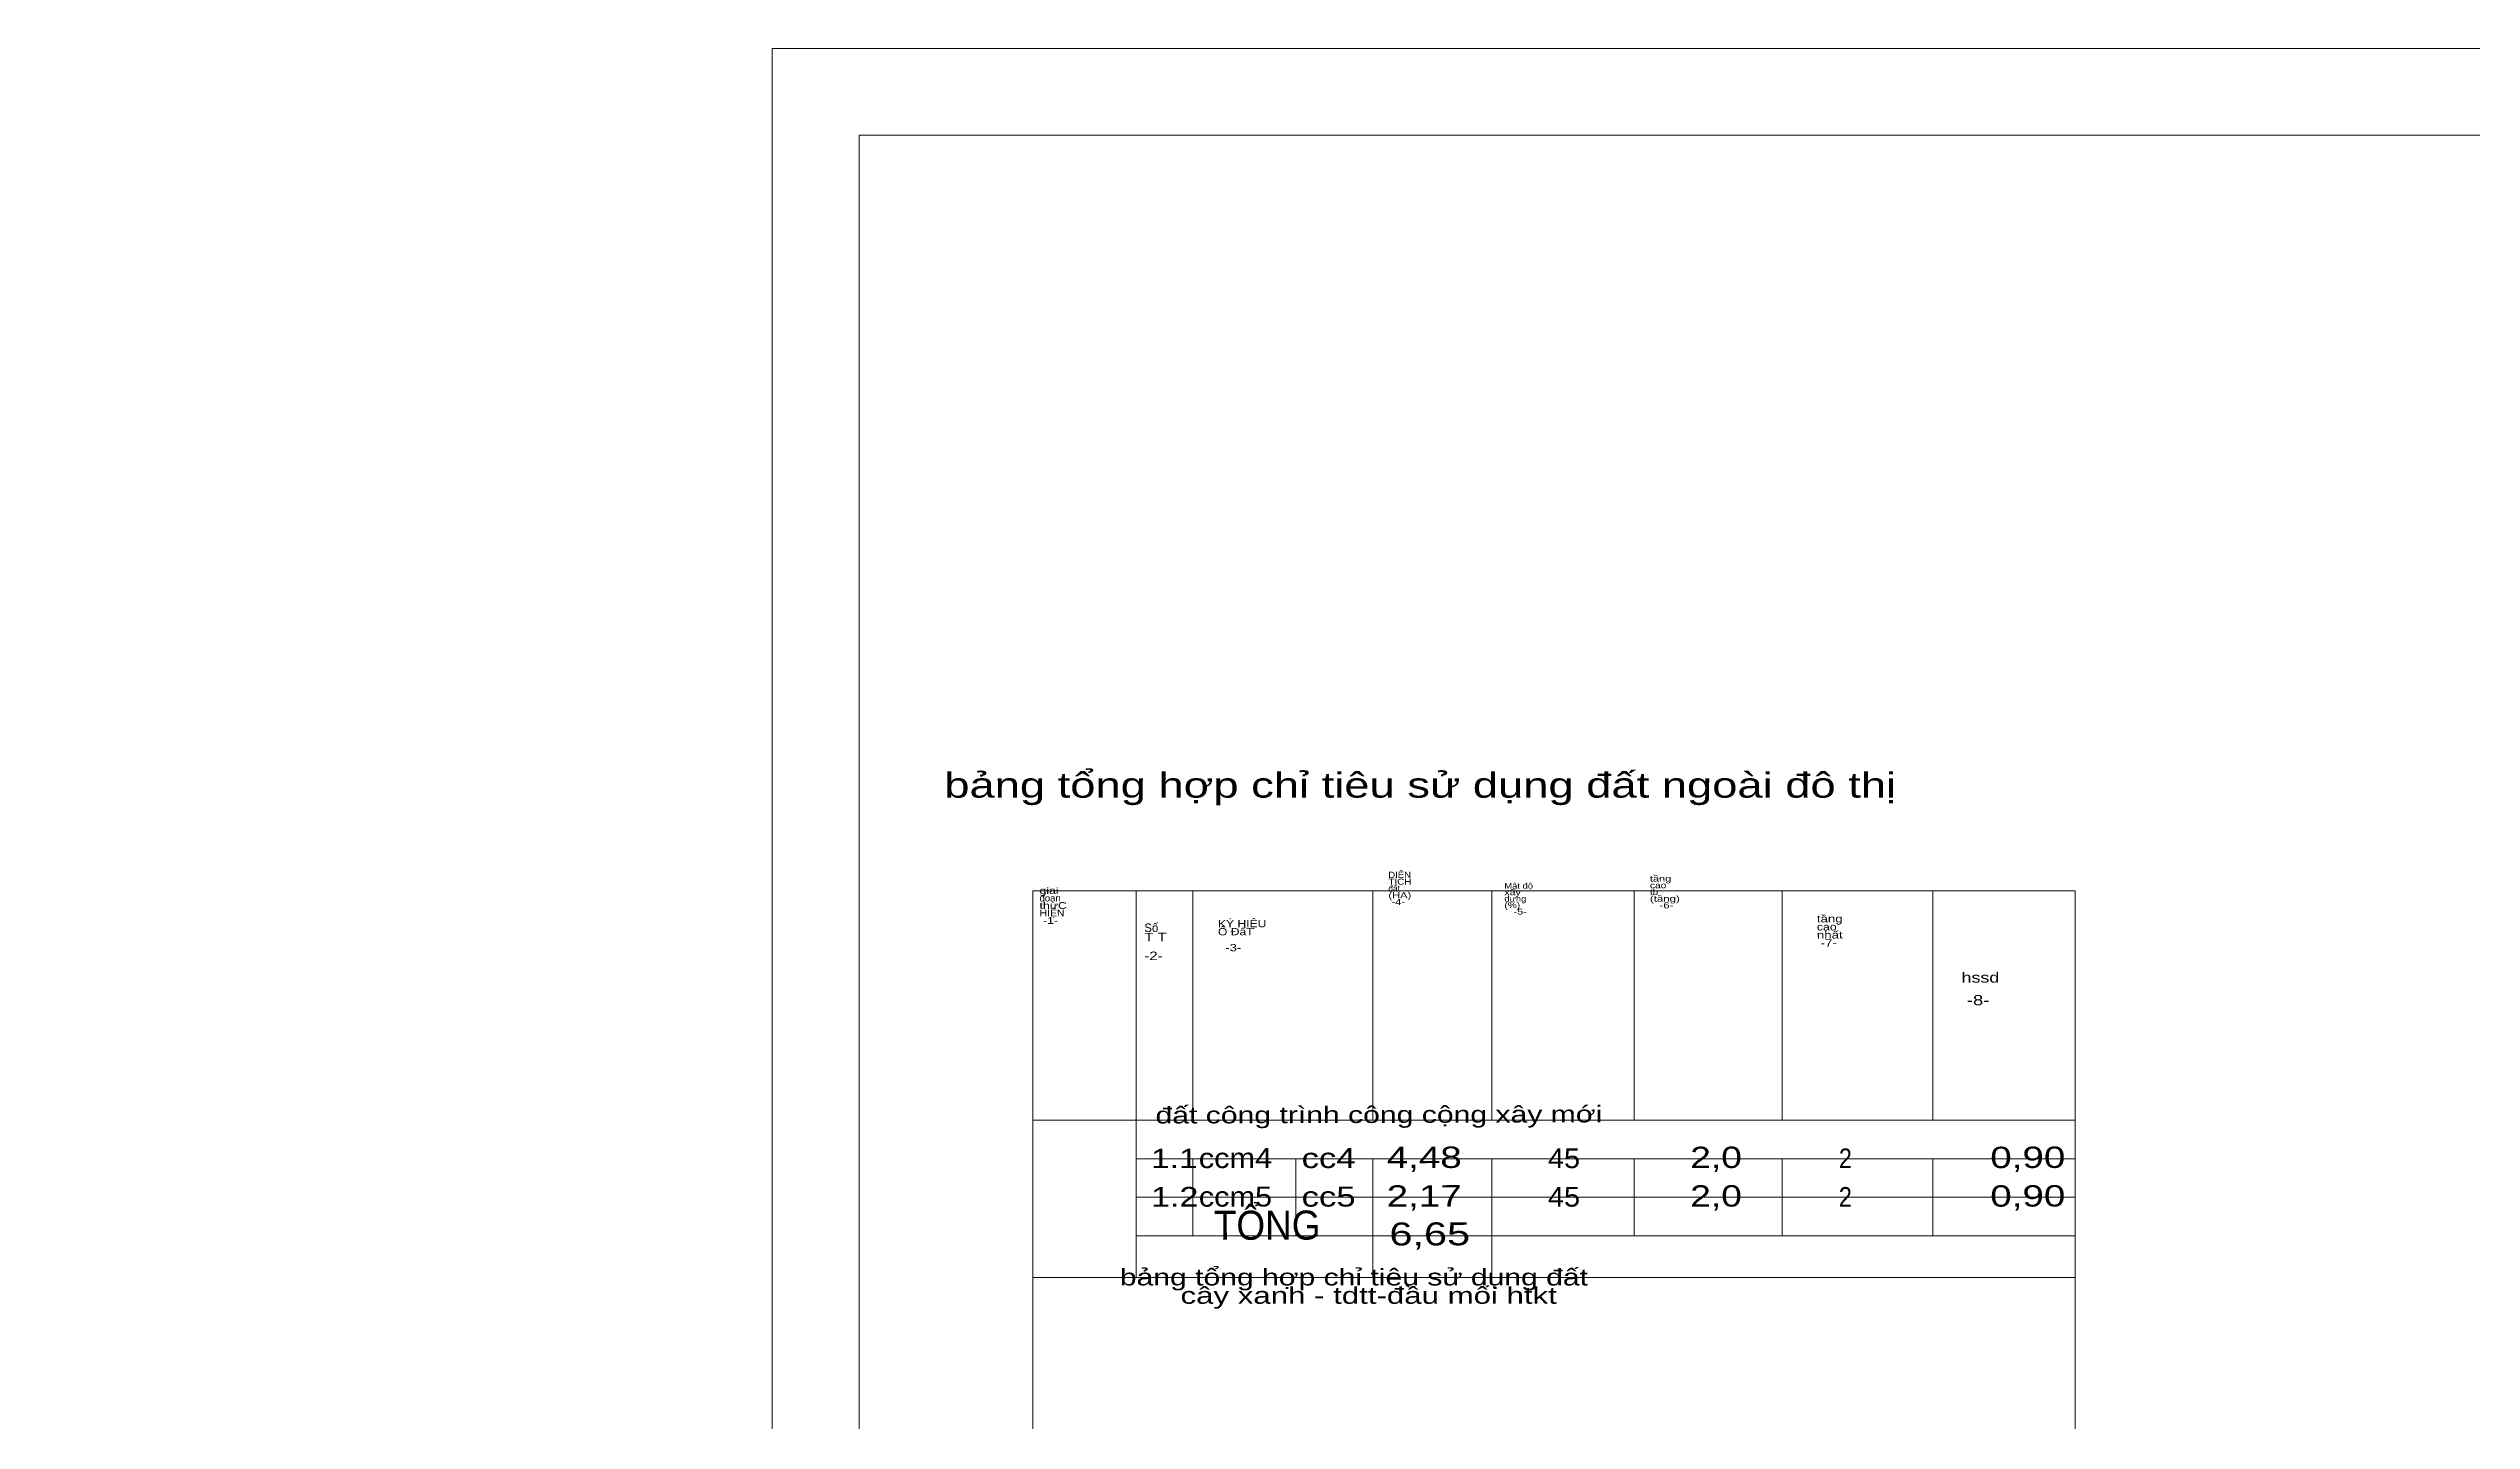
# Model space of a CAD drawing. Header units: metres. Extents: x 533049 to 537618, y 1849954 to 1852676.
# Drawn here: x 533049 to 534052, y 1852108 to 1852676 of the extents above; entities that cross this region are included whole.
import ezdxf

# ---------------------------------------------------------------- set-up
doc = ezdxf.new("R2010")
doc.units = ezdxf.units.M
doc.header["$LTSCALE"] = 2
for name, color, linetype, lineweight in [('21', 7, 'Continuous', 13), ('5', 7, 'Continuous', 13), ('57', 7, 'Continuous', 13), ('60', 7, 'Continuous', 13), ('61', 7, 'Continuous', 13)]:
    doc.layers.add(name, color=color, linetype=linetype, lineweight=lineweight)

msp = doc.modelspace()

# ---------------------------------------------------------------- linework, layer by layer
at = {"layer": '5'}
for p, q in [((533456.49, 1852327.38), (533888.02, 1852327.38)), ((533456.49, 1852167.36), (533456.49, 1852327.38)), ((533888.02, 1852167.36), (533888.02, 1852327.38)), ((533456.49, 1852167.36), (533888.02, 1852167.36)), ((533456.49, 1852167.36), (533456.49, 1851699.9)), ((533456.49, 1852167.36), (533888.02, 1852167.36)), ((533888.02, 1851699.9), (533888.02, 1852167.36))]:
    msp.add_line(p, q, dxfattribs=at)
at = {"layer": '60'}
for p, q in [((533499.34, 1852327.38), (533499.34, 1852167.36)), ((533522.83, 1852327.38), (533522.83, 1852232.49)), ((533597.26, 1852327.38), (533597.26, 1852232.49)), ((533646.5, 1852327.38), (533646.5, 1852232.49)), ((533705.42, 1852327.38), (533705.42, 1852232.49)), ((533766.8, 1852327.38), (533766.8, 1852232.49)), ((533829.09, 1852327.38), (533829.09, 1852232.49)), ((533456.49, 1852232.49), (533888.02, 1852232.49)), ((533499.34, 1852216.52), (533888.02, 1852216.52)), ((533522.83, 1852216.52), (533522.83, 1852184.58)), ((533565.41, 1852216.52), (533565.41, 1852184.58)), ((533597.26, 1852216.52), (533597.26, 1852167.36)), ((533646.5, 1852216.52), (533646.5, 1852167.36)), ((533705.42, 1852216.52), (533705.42, 1852184.58)), ((533766.8, 1852216.52), (533766.8, 1852184.58)), ((533829.09, 1852216.52), (533829.09, 1852184.58)), ((533499.34, 1852200.55), (533888.02, 1852200.55)), ((533499.34, 1852184.58), (533888.02, 1852184.58)), ((533499.34, 1852184.58), (533888.02, 1852184.58)), ((533499.34, 1852184.58), (533888.02, 1852184.58)), ((533499.34, 1852184.58), (533888.02, 1852184.58)), ((533499.34, 1852167.36), (533888.02, 1852167.36))]:
    msp.add_line(p, q, dxfattribs=at)
at = {"layer": '61'}
for points in [[(537432.41, 1849953.71), (537432.41, 1852676.21), (533348.66, 1852676.21), (533348.66, 1849953.71)], [(533348.66, 1852676.21), (537432.41, 1852676.21), (537432.41, 1849953.71), (533348.66, 1849953.71)], [(533348.66, 1852676.21), (537432.41, 1852676.21), (537432.41, 1849953.71), (533348.66, 1849953.71)], [(533384.62, 1852640.25), (537396.44, 1852640.25), (537396.44, 1849989.68), (533384.62, 1849989.68)], [(533384.62, 1852640.25), (537396.44, 1852640.25), (537396.44, 1849989.68), (533384.62, 1849989.68)]]:
    msp.add_lwpolyline(points, close=True, dxfattribs=at)

# ---------------------------------------------------------------- texts
at = {"layer": '21'}
msp.add_text('D', height=0.00642, dxfattribs=at).set_placement((533788.98, 1852286.69))
at = {"layer": '57'}
for p in [(533582.27, 1852567.71), (533049.03, 1852536.4), (533181.42, 1852467.53), (533566.72, 1852315.01), (533566.72, 1852315.01)]:
    msp.add_text('D', height=0.01, dxfattribs=at).set_placement(p)
at = {"layer": '60'}
for s, height, width, p in [('   bảng tổng hợp chỉ tiêu sử dụng đất ngoài đô thị', 10.39, 1.35, (533404.26, 1852366.01)), ('bảng tổng hợp chỉ tiêu sử dụng đất', 6.9, 1.35, (533492.56, 1852164.03)), ('       cây xanh - tdtt-đầu mối htkt', 6.9, 1.4, (533492.56, 1852156.44))]:
    msp.add_text(s, height=height, dxfattribs=dict(at, width=width)).set_placement(p)
for s, height, width, p in [('TÍCH', 2.552, 1.2, (533603.73, 1852329.94)), ('DIỆN', 2.552, 1.15, (533603.72, 1852332.75)), ('tầng', 2.521, 1.35, (533712, 1852331.24)), ('thựC ', 2.809, 1.35, (533459.33, 1852319.92)), ('đoạn', 2.809, 1.05, (533459.32, 1852323.01)), ('giai ', 2.809, 1.35, (533459.31, 1852326.1)), ('(HA)', 2.552, 1.35, (533603.74, 1852324.32)), (' -4-', 2.552, 1.35, (533603.75, 1852321.52)), ('xây ', 2.423, 1.35, (533651.74, 1852325.59)), ('dựng', 2.423, 1.2, (533651.75, 1852322.93)), ('(%)', 2.423, 1.3, (533651.75, 1852320.26)), ('Mật độ', 2.423, 1.2, (533651.73, 1852328.26)), ('tb', 2.521, 1.2, (533712.02, 1852325.69)), ('cao', 2.521, 1.25, (533712.01, 1852328.46)), ('(tầng)', 2.521, 1.4, (533712.03, 1852322.92)), ('   -6-', 2.521, 1.4, (533712.03, 1852320.14)), ('HIỆN', 2.809, 1.15, (533459.34, 1852316.83)), (' -1-', 2.809, 1.35, (533459.34, 1852313.74)), ('Ô ĐấT', 3.001, 1.25, (533533.18, 1852309)), ('KÝ HIỆU', 3.001, 1.25, (533533.17, 1852312.3)), ('   -5-', 2.423, 1.4, (533651.76, 1852317.6)), ('tầng', 3.035, 1.35, (533781.12, 1852314.34)), ('cao', 3.035, 1.25, (533781.13, 1852311)), ('nhất', 3.035, 1.35, (533781.14, 1852307.67)), ('T T', 3.529, 1.3, (533502.72, 1852306.49)), ('-2-', 3.529, 1.3, (533502.74, 1852298.73)), ('  -3-', 3.001, 1.35, (533533.2, 1852302.39)), (' -7-', 3.035, 1.35, (533781.15, 1852304.33)), ('hssd', 4.255, 1.3, (533841.02, 1852289.39)), (' -8-', 4.255, 1.35, (533841.05, 1852280.03)), ('đất công trình công cộng xây mới', 6.908, 1.35, (533507.33, 1852231.08)), ('1.1', 7.987, 1.3, (533505.48, 1852212.62)), ('ccm4', 8.258, 1.15, (533525.26, 1852212.62)), ('cc4', 8.258, 1.3, (533567.83, 1852212.62)), ('4,48', 8.841, 1.35, (533603.05, 1852212.62)), ('45', 8.13, 1.1, (533669.79, 1852212.62)), ('2,0', 8.841, 1.3, (533728.71, 1852212.62)), ('2', 8.11, 0.9, (533790.22, 1852212.62)), ('0,90', 8.841, 1.35, (533852.92, 1852212.62)), ('1.2', 8.114, 1.3, (533505.48, 1852196.65)), ('ccm5', 8.258, 1.15, (533525.26, 1852196.65)), ('cc5', 8.258, 1.3, (533567.83, 1852196.65)), ('2,17', 8.841, 1.35, (533603.05, 1852196.65)), ('45', 8.13, 1.1, (533669.79, 1852196.65)), ('2,0', 8.841, 1.3, (533728.71, 1852196.65)), ('2', 8.11, 0.9, (533790.22, 1852196.65)), ('0,90', 8.841, 1.35, (533852.92, 1852196.65)), ('TỔNG', 12.03, 0.95, (533531.49, 1852182.91)), ('6,65', 9.504, 1.35, (533604.17, 1852180.58))]:
    msp.add_text(s, height=height, rotation=0.149, dxfattribs=dict(at, width=width)).set_placement(p)
for s, height, p in [('đất', 2.552, (533603.74, 1852327.13)), ('Số', 3.529, (533502.71, 1852310.37))]:
    msp.add_text(s, height=height, rotation=0.149, dxfattribs=at).set_placement(p)

doc.saveas('drawing.dxf')
